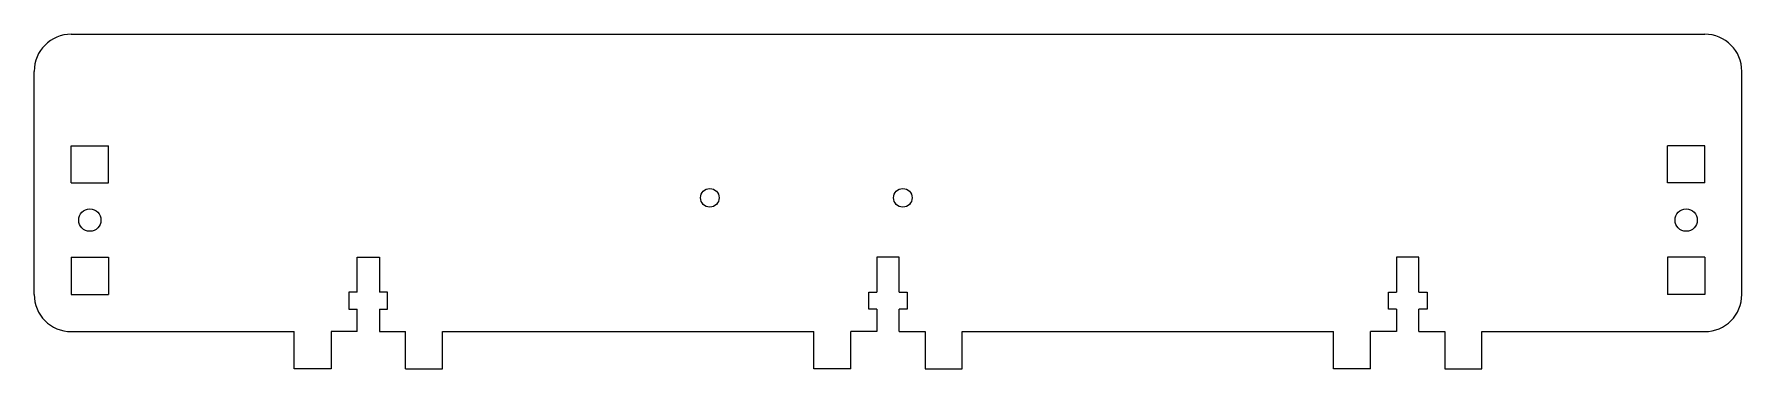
# Model space of a CAD drawing. Header units: millimetres. Extents: x 0 to 230, y -5 to 40.
import ezdxf

# ---------------------------------------------------------------- set-up
doc = ezdxf.new("R2010")
doc.units = ezdxf.units.MM

msp = doc.modelspace()

# ---------------------------------------------------------------- linework, layer by layer
at = {"color": 7, "linetype": 'Continuous', "lineweight": 25}
for p, q in [((5, 40), (225, 40)), ((0, 5), (0, 35)), ((230, 5), (230, 35)), ((5, 20), (5, 25)), ((5, 25), (10, 25)), ((10, 20), (10, 25)), ((225, 25), (220, 25)), ((220, 20), (220, 25)), ((225, 20), (225, 25)), ((5, 20), (10, 20)), ((225, 20), (220, 20)), ((5, 10), (5, 5)), ((5, 10), (10, 10)), ((10, 10), (10, 5)), ((43.5, 5.3), (43.5, 10)), ((43.5, 10), (46.5, 10)), ((46.5, 10), (46.5, 5.3)), ((113.5, 10), (113.5, 5.3)), ((116.5, 10), (113.5, 10)), ((116.5, 5.3), (116.5, 10)), ((183.5, 10), (183.5, 5.3)), ((186.5, 10), (183.5, 10)), ((186.5, 5.3), (186.5, 10)), ((220, 10), (220, 5)), ((225, 10), (220, 10)), ((225, 10), (225, 5)), ((5, 5), (10, 5)), ((42.4, 5.3), (42.4, 3)), ((43.5, 5.3), (42.4, 5.3)), ((47.6, 5.3), (46.5, 5.3)), ((47.6, 3), (47.6, 5.3)), ((112.4, 3), (112.4, 5.3)), ((112.4, 5.3), (113.5, 5.3)), ((116.5, 5.3), (117.6, 5.3)), ((117.6, 5.3), (117.6, 3)), ((182.4, 3), (182.4, 5.3)), ((182.4, 5.3), (183.5, 5.3)), ((186.5, 5.3), (187.6, 5.3)), ((187.6, 5.3), (187.6, 3)), ((225, 5), (220, 5)), ((42.4, 3), (43.5, 3)), ((43.5, 0), (43.5, 3)), ((46.5, 3), (47.6, 3)), ((46.5, 3), (46.5, 0)), ((113.5, 3), (112.4, 3)), ((113.5, 3), (113.5, 0)), ((117.6, 3), (116.5, 3)), ((116.5, 0), (116.5, 3)), ((183.5, 3), (182.4, 3)), ((183.5, 3), (183.5, 0)), ((187.6, 3), (186.5, 3)), ((186.5, 0), (186.5, 3)), ((5, 0), (35, 0)), ((35, -5), (35, 0)), ((40, 0), (40, -5)), ((43.5, 0), (40, 0)), ((46.5, 0), (50, 0)), ((50, -5), (50, 0)), ((55, -5), (55, 0)), ((55, 0), (105, 0)), ((105, -5), (105, 0)), ((110, -5), (110, 0)), ((113.5, 0), (110, 0)), ((116.5, 0), (120, 0)), ((120, 0), (120, -5)), ((125, -5), (125, 0)), ((125, 0), (175, 0)), ((175, -5), (175, 0)), ((180, -5), (180, 0)), ((183.5, 0), (180, 0)), ((186.5, 0), (190, 0)), ((190, 0), (190, -5)), ((195, -5), (195, 0)), ((195, 0), (225, 0)), ((40, -5), (35, -5)), ((50, -5), (55, -5)), ((110, -5), (105, -5)), ((120, -5), (125, -5)), ((180, -5), (175, -5)), ((190, -5), (195, -5))]:
    msp.add_line(p, q, dxfattribs=at)
for centre, radius in [((91, 18), 1.25), ((117, 18), 1.25), ((7.5, 15), 1.5), ((222.5, 15), 1.5)]:
    msp.add_circle(centre, radius, dxfattribs=at)
for centre, start, end in [((5, 35), 90, 180), ((225, 35), 0, 90), ((5, 5), 180, 270), ((225, 5), 270, 0)]:
    msp.add_arc(centre, 5, start, end, dxfattribs=at)

doc.saveas('drawing.dxf')
